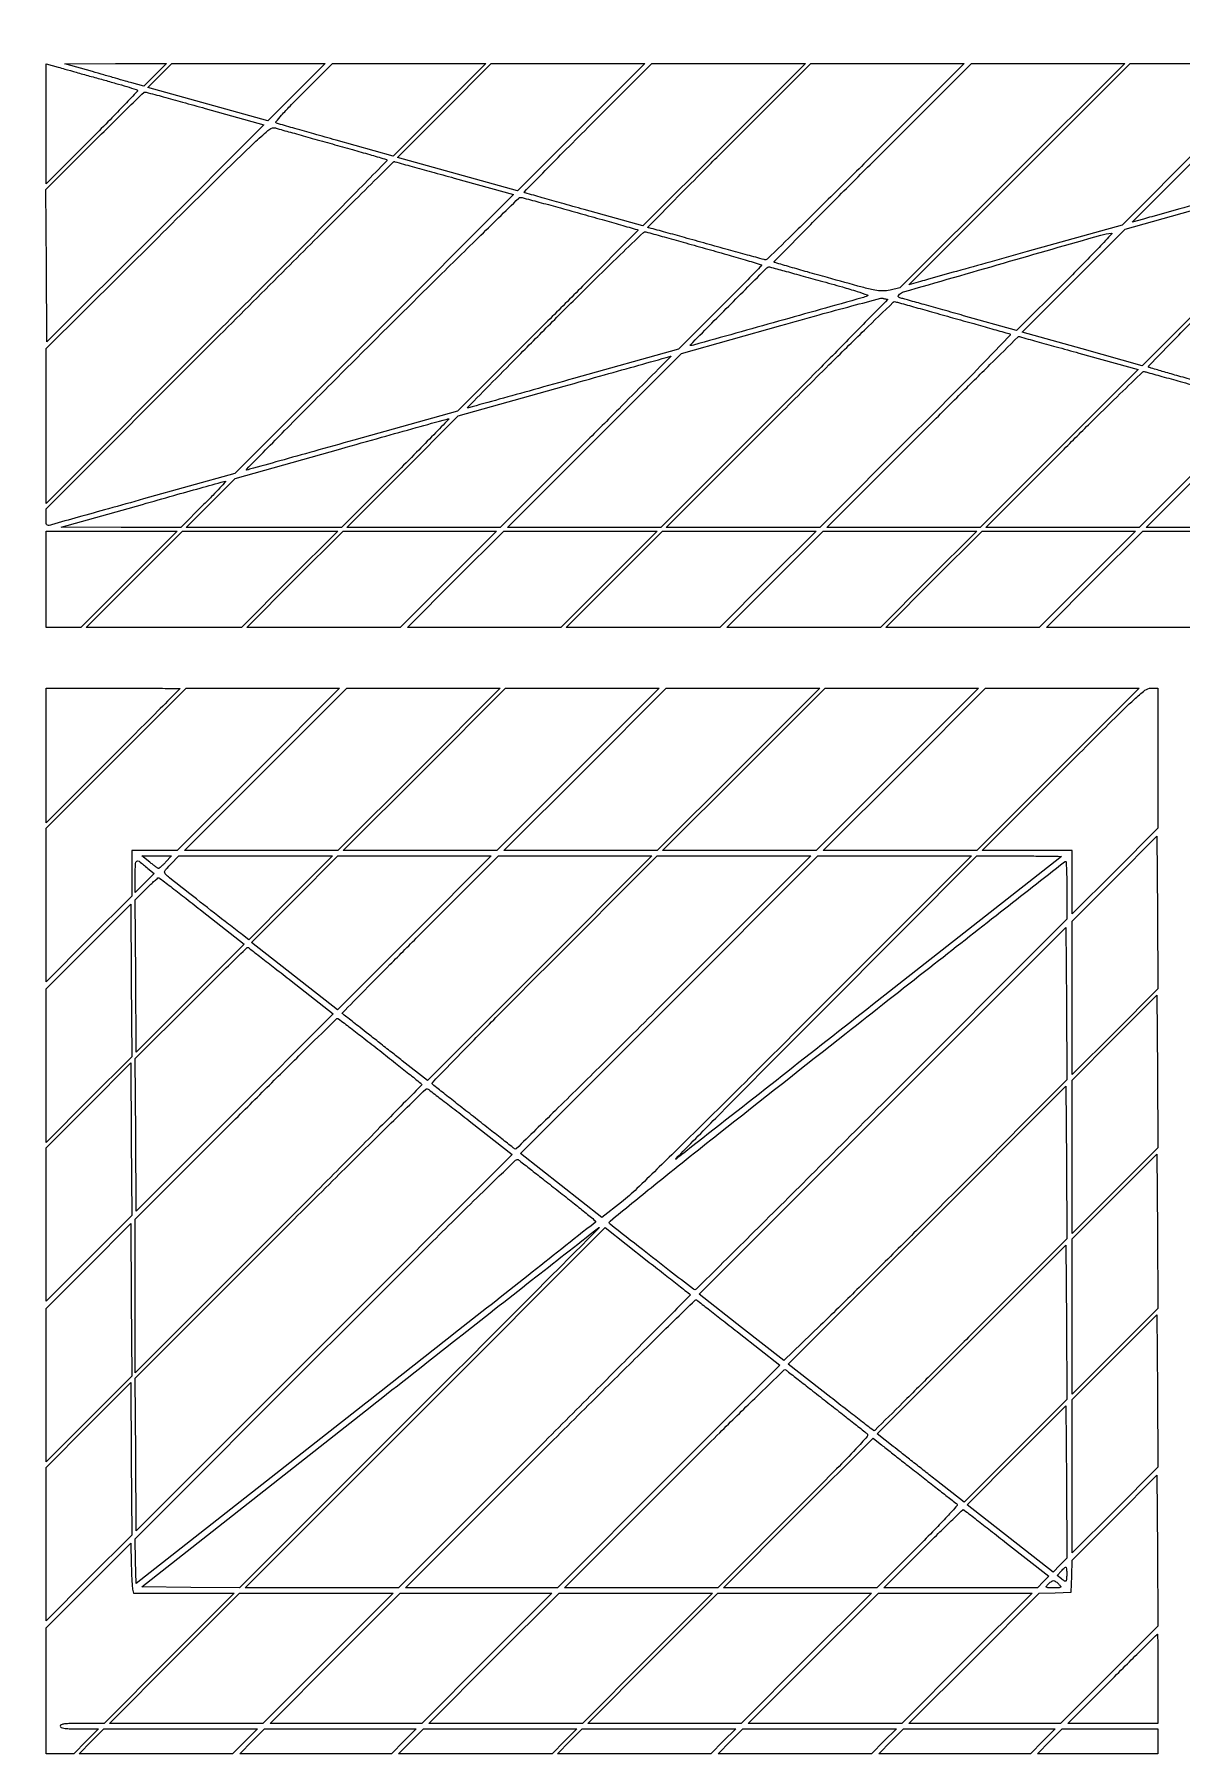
# Model space of a CAD drawing. Extents: x 0 to 1066, y 0 to 761.
# Drawn here: x 380.2 to 434.6, y 623.5 to 705.2 of the extents above; entities that cross this region are included whole.
import ezdxf

# ---------------------------------------------------------------- set-up
doc = ezdxf.new("R2010")
doc.units = 0
doc.header["$MEASUREMENT"] = 0

msp = doc.modelspace()

# ---------------------------------------------------------------- linework, layer by layer
for points in [[(618.832682, 610.532665, -0.000001), (610.902827, 602.586282, -0.000162)], [(183.390323, 95.266879, 0.000001), (192.989143, 95.254457, 0.000118)]]:
    msp.add_lwpolyline(points, format="xyb")
for points in [[(409.06215, 749.15415), (40.8618, 749.132981), (40.8618, 380.65769), (40.8618, 12.1824), (501.2973, 12.1824), (961.7328, 12.1824), (961.7328, 380.646631), (961.7328, 749.110861), (961.41555, 749.1633, 0.040886), (961.153339, 749.184871, 0.000002), (934.190609, 749.194398, 0.000089), (904.448031, 749.199508, 0.000054), (869.1804, 749.195529, -0.000029), (813.61687, 749.186499, -0.000004), (696.10453, 749.175037, -0.000004), (556.774728, 749.163736, -0.000004)], [(383.4918, 703.013948, -0.002054), (384.096146, 702.843549, -0.003202), (384.615258, 702.691274, -0.000937), (385.064829, 702.555345, -0.10677), (385.11854, 702.525427, -0.424673), (385.120648, 702.48027, -0.000687), (384.516472, 701.84193, -0.004128), (383.820714, 701.120868, -0.00247), (382.98239, 700.274691), (380.7846, 698.07812), (380.7846, 700.926789), (380.7846, 703.775457), (381.35565, 703.61188, 0.001242), (381.672513, 703.521965, 0.000271), (382.218702, 703.368761, 0.000283), (382.850723, 703.192237, 0.000271)], [(385.954343, 703.246725), (385.418474, 702.70605), (384.856987, 702.864486, -0.000525), (384.556508, 702.949614, -0.000138), (384.075242, 703.08665, -0.00014), (383.527416, 703.242968, -0.000144), (382.9842, 703.398303), (381.6729, 703.773684), (384.081556, 703.780542), (386.490212, 703.7874)], [(399.438699, 701.591047), (397.2393, 699.394695), (394.5321, 700.153277, -0.000361), (393.485616, 700.447328, -0.000563), (392.584225, 700.702407, -0.000152), (391.798197, 700.926054, -0.019786), (391.702638, 700.957411, -0.514314), (391.68556, 701.020568, -0.009194), (391.951013, 701.332949, -0.011806), (392.350861, 701.765298, -0.003683), (392.970676, 702.395181), (394.360977, 703.7874), (397.999537, 703.7874), (401.638097, 703.7874)], [(412.931311, 699.937042), (409.080953, 696.086684), (406.290326, 696.863398, -0.000642), (405.217642, 697.163443, -0.001046), (404.308121, 697.421162, -0.00011), (403.495894, 697.653342, -0.10135), (403.461145, 697.671461, -0.440992), (403.459584, 697.698607, -0.000131), (404.327331, 698.587276, -0.001799), (405.300529, 699.57627, -0.001077), (406.464004, 700.745105), (409.505419, 703.7874), (413.143544, 703.7874), (416.781669, 703.7874)], [(419.6583, 699.1344, -0.001021), (417.867214, 697.350391, -0.001675), (416.342735, 695.848219, -0.00016), (414.974645, 694.510005, -0.195962), (414.904462, 694.4814, -0.065866), (414.826399, 694.491728, -0.000308), (414.036247, 694.705061, -0.001442), (413.138079, 694.950933, -0.00091), (412.09125, 695.2428, 0.000567), (411.04707, 695.5347, 0.000916), (410.157498, 695.780539, 0.000125), (409.365863, 695.997539, 0.066923), (409.316321, 696.0042, -0.665057), (409.308662, 696.022466, -0.000094), (410.414689, 697.147358, -0.001284), (411.65654, 698.403443, -0.00076), (413.1441, 699.8958), (417.03501, 703.7874), (420.672867, 703.7874), (424.310723, 703.7874)], [(426.5955, 698.470049), (421.2657, 693.153081), (420.795455, 693.046216, -0.054855), (420.438295, 693.005374, -0.050134), (420.069458, 693.040863, -0.017753), (419.475276, 693.180998, -0.001259), (417.834455, 693.634458, -0.000914), (416.876755, 693.903617, -0.001483), (416.064011, 694.136246, -0.000188), (415.341109, 694.345778, -0.120914), (415.305068, 694.366565, -0.418087), (415.304609, 694.397205, -0.000064), (416.655867, 695.770947, -0.00126), (418.161655, 697.293702, -0.000755), (419.957782, 699.095482), (424.649128, 703.7874), (428.287214, 703.787209), (431.9253, 703.787018)], [(435.626136, 699.95884), (431.79827, 696.13028), (427.293385, 694.870258, 0.000055), (425.527615, 694.37616, 0.000077), (423.95035, 693.934359, 0.000046), (422.620605, 693.561538, 0.001038), (422.23885, 693.453613), (421.689201, 693.296989), (426.933895, 698.542195), (432.178588, 703.7874), (435.816296, 703.7874), (439.454003, 703.7874)], [(444.720712, 701.439422), (442.373858, 699.091444), (437.868679, 697.83134, 0.000055), (436.102807, 697.337214, 0.000077), (434.525478, 696.895395, 0.000046), (433.195667, 696.522556, 0.001038), (432.813991, 696.414653), (432.264483, 696.25807), (436.028435, 700.022735), (439.792387, 703.7874), (443.429977, 703.7874), (447.067567, 703.7874)], [(388.331446, 701.656065), (391.114913, 700.878329), (385.970906, 695.733775), (380.8269, 690.589221), (380.804827, 694.20467), (380.782753, 697.820119), (383.08845, 700.12696, -0.001562), (383.977969, 701.011378, -0.00254), (384.739442, 701.756166, -0.000367), (385.418334, 702.412501, -0.194336), (385.471063, 702.4338, -0.066294), (385.531075, 702.425808, -0.000173), (386.343029, 702.20534, -0.001076), (387.258834, 701.954217, -0.00067)], [(445.554856, 694.744157), (438.627, 687.815914), (437.94105, 688.00624, 0.000005), (437.551956, 688.114195, 0.000001), (436.847742, 688.309573, 0.000001), (436.026236, 688.537488, 0.000001), (435.1824, 688.771596, -0.001497), (434.383435, 688.995832, -0.002373), (433.700497, 689.193219, -0.000531), (433.102582, 689.369801, -0.105723), (433.048223, 689.399419, -0.433018), (433.046249, 689.444323, -0.000146), (434.389683, 690.819777, -0.001898), (435.897856, 692.351323, -0.001136), (437.701223, 694.160543), (442.4157, 698.868873), (447.3648, 700.261706, -0.00026), (449.268322, 700.79635, -0.000423), (450.884896, 701.248018, -0.000043), (452.331354, 701.650703, -0.04153), (452.398307, 701.66347, -0.704852), (452.408382, 701.642518, -0.000047), (450.422861, 699.634605, -0.00086), (448.205466, 697.400333, -0.000511)], [(394.3629, 699.969704, -0.000962), (395.31077, 699.70306, -0.0015), (396.126076, 699.469368, -0.000404), (396.836321, 699.262859, -0.053233), (396.92, 699.228449, -0.498314), (396.929819, 699.163347, -0.000163), (394.854401, 697.045234, -0.00175), (392.336761, 694.495399, -0.000718), (388.90415, 691.05305), (380.7846, 682.93383), (380.7846, 686.607769), (380.7846, 690.281708), (386.09325, 695.541605, -0.000436), (389.558472, 698.96902, -0.00715), (390.735485, 700.098382, -0.014343), (391.387304, 700.672099, -0.24855), (391.6557, 700.72814, 0.001992), (391.836433, 700.676678, 0.000066), (392.555633, 700.475088, 0.000126), (393.404481, 700.237509, 0.000088)], [(400.135941, 698.352099), (402.947982, 697.5693), (396.342254, 690.962462), (389.736526, 684.355624), (385.408613, 683.144908, -0.000049), (383.738905, 682.677991, -0.000078), (382.308535, 682.278394, -0.000016), (381.048708, 681.926696, -0.003716), (380.93265, 681.895229, -0.13565), (380.857084, 681.89616, -0.231667), (380.811356, 681.937685, -0.084126), (380.789435, 682.040346, -0.010627), (380.7846, 682.267821), (380.7846, 682.679376), (389.011787, 690.906888, -0.00024), (392.169482, 694.061673, -0.000399), (394.834712, 696.717641, -0.000009), (397.251658, 699.122256, -0.196722), (397.281437, 699.134649, -0.068409), (397.315141, 699.130217, -0.000055), (398.137464, 698.904877, -0.000609), (399.054748, 698.652206, -0.000373)], [(437.368124, 694.087017), (432.74374, 689.462633), (429.899884, 690.2563), (427.056029, 691.049967), (429.494936, 693.488875), (431.933844, 695.927782), (436.836372, 697.31068, -0.000475), (438.724962, 697.841475, -0.000764), (440.336031, 698.289969, -0.000115), (441.766472, 698.685472, -0.049881), (441.865703, 698.702489, -0.688696), (441.881006, 698.669538, -0.000255), (440.596846, 697.35037, -0.002039), (439.132512, 695.85986, -0.001195)], [(406.09722, 696.681396, -0.00058), (407.14091, 696.387804, -0.000952), (408.023785, 696.136527, -0.000075), (408.815721, 695.909374, -0.127157), (408.839834, 695.895166, -0.412686), (408.839888, 695.874474, -0.000034), (407.597439, 694.619165, -0.00092), (406.218202, 693.23096, -0.000551), (404.57498, 691.586758), (400.2849, 687.303577), (395.3781, 685.931667, -0.000032), (393.484965, 685.402489, -0.000051), (391.86297, 684.949389, -0.00001), (390.434769, 684.550612, -0.002385), (390.3021, 684.514253, -0.764526), (390.283535, 684.546081, -0.000187), (392.096149, 686.38649, -0.00152), (394.160942, 688.468672, -0.000889), (396.6471, 690.951724, -0.000758), (399.152626, 693.437695, -0.001247), (401.279851, 695.531457, -0.000092), (403.194561, 697.405974, -0.186981), (403.270567, 697.43855, -0.073972), (403.354392, 697.429084, -0.000397), (404.145969, 697.217724, -0.001735), (405.0477, 696.972828, -0.001099)], [(412.02315, 695.02311, -0.001415), (413.053074, 694.731746, -0.002345), (413.920173, 694.479389, -0.00023), (414.692291, 694.250355, -0.331937), (414.7092, 694.227691, -0.195974), (414.696867, 694.197434, -0.000166), (414.130565, 693.618557, -0.001707), (413.494628, 692.973351, -0.00104), (412.73938, 692.215468), (410.76956, 690.246986), (405.795222, 688.853293, -0.000275), (403.883956, 688.318934, -0.000451), (402.265595, 687.868997, -0.00003), (400.809516, 687.465689, -0.06764), (400.764712, 687.4596, -0.665507), (400.757898, 687.475881, -0.000064), (401.955084, 688.6906, -0.001059), (403.294193, 690.043228, -0.000629), (404.89592, 691.650238, -0.00144), (406.656284, 693.401857, -0.003281), (407.997652, 694.711593, -0.000615), (409.111174, 695.782034, -0.260456), (409.2102, 695.807832, -0.004295), (409.307784, 695.781525, -0.000034), (410.08885, 695.56369, -0.000124), (410.984443, 695.313609, -0.00008)], [(429.105354, 693.438061), (426.794162, 691.125722), (424.283731, 691.831127, 0.000065), (423.298106, 692.10794, 0.000089), (422.414106, 692.355918, 0.000055), (421.670021, 692.564415, 0.001122), (421.444336, 692.627081, -0.010083), (421.252259, 692.684142, -0.131987), (421.1903, 692.723978, -0.332439), (421.18573, 692.771913, -0.059712), (421.244751, 692.847008, -0.126764), (421.434602, 692.959066, -0.000129), (426.172691, 694.325503, -0.000298), (430.786055, 695.651702, -0.051812), (431.290223, 695.741256, -0.683353), (431.305576, 695.708991, -0.001058), (430.700526, 695.068464, -0.004149), (429.982803, 694.324337, -0.002378)], [(417.480052, 693.491297, -0.002596), (418.533533, 693.194679, -0.008158), (419.236346, 692.980379, -0.006266), (419.720173, 692.817458, -0.682556), (419.721952, 692.767518, -0.033795), (419.470715, 692.678364, -0.000071), (415.504461, 691.566603, -0.000036), (411.478174, 690.438942, -0.068358), (411.344642, 690.4206, -0.666829), (411.330509, 690.454541, -0.000122), (413.144573, 692.281313, -0.000135), (414.957184, 694.104743, -0.175938), (415.046879, 694.146947, -0.088805), (415.080975, 694.144019, -0.0001), (415.77937, 693.955978, -0.000937), (416.56059, 693.743896, -0.000576)], [(420.659021, 692.6202, -0.664673), (420.670986, 692.591706, -0.000119), (419.138311, 691.02972, -0.001444), (417.412777, 689.282143, -0.000853), (415.3437, 687.2058), (409.929796, 681.7914), (406.292072, 681.7914), (402.654347, 681.7914), (406.781401, 685.919098), (410.908455, 690.046797), (415.621777, 691.370729, -0.001268), (417.436878, 691.875614, -0.002052), (418.983658, 692.29482, -0.000303), (420.357199, 692.66014, -0.14564), (420.447769, 692.657431, 0.02149), (420.498099, 692.643167, 0.01469), (420.556301, 692.631137, 0.014829), (420.61319, 692.622841, 0.028792)], [(423.7614, 691.734957, -0.00041), (424.75926, 691.455088, -0.000637), (425.619792, 691.21179, -0.00018), (426.368764, 690.998712, -0.021223), (426.464442, 690.967008, -0.53719), (426.479875, 690.898784, -0.0008), (425.425876, 689.800962, -0.003508), (424.053365, 688.395822, -0.001167), (422.023235, 686.355935), (417.459288, 681.7914), (413.821444, 681.7914), (410.1836, 681.7914), (415.554492, 687.162792, -0.001055), (417.896723, 689.495378, -0.002794), (419.584521, 691.150543, -0.000484), (420.947577, 692.469826, -0.272328), (421.053242, 692.495275, 0.005379), (421.151689, 692.46647, 0.000047), (421.901505, 692.255882, 0.000164), (422.763177, 692.014272, 0.000106)], [(429.745808, 690.061299), (432.557717, 689.2785), (428.815565, 685.53495), (425.073413, 681.7914), (421.435553, 681.7914), (417.797693, 681.7914), (422.3232, 686.3175, -0.000438), (424.061493, 688.052975, -0.000726), (425.531852, 689.514131, -0.00003), (426.861531, 690.831497, -0.196172), (426.891303, 690.843849, -0.068404), (426.925111, 690.839403, -0.000055), (427.747385, 690.614077, -0.000611), (428.664657, 690.361406, -0.000374)], [(406.3761, 685.8522), (402.315961, 681.7914), (398.678, 681.7914), (395.040038, 681.7914), (397.682852, 684.43515), (400.325665, 687.0789), (405.338982, 688.490033, -0.000102), (407.264214, 689.031517, -0.000168), (408.891966, 689.488384, -0.000009), (410.360513, 689.900006, -0.033313), (410.39427, 689.907083, -0.718287), (410.399224, 689.897208, -0.000033), (409.231245, 688.718402, -0.0007), (407.930041, 687.408983, -0.000416)], [(435.5631, 688.43144, -0.000254), (436.577174, 688.149809, -0.000396), (437.451331, 687.905811, -0.000109), (438.213088, 687.692357, -0.013559), (438.308322, 687.662842, -0.543994), (438.32414, 687.600031, -0.00173), (437.660085, 686.891779, -0.005269), (436.785205, 685.98446, -0.001876), (435.516982, 684.706281), (432.60302, 681.7914), (428.96512, 681.7914), (425.327221, 681.7914), (429.041217, 685.506115, -0.001562), (430.4719, 686.928163, -0.002573), (431.691441, 688.120457, -0.000298), (432.782408, 689.174871, -0.280251), (432.847856, 689.189594, 0.013167), (432.921023, 689.167052, 0.000062), (433.683675, 688.954001, 0.000291), (434.551104, 688.71234, 0.000184)], [(441.612, 686.740407, -0.000724), (442.636466, 686.45275, -0.001178), (443.505381, 686.2052, -0.000132), (444.280347, 685.982219, -0.107429), (444.315352, 685.963346, -0.431343), (444.316689, 685.935421, -0.000295), (443.734974, 685.33216, -0.002702), (443.0759, 684.656824, -0.001617), (442.2856, 683.860898), (440.217395, 681.7914), (436.579414, 681.7914), (432.941433, 681.7914), (435.817367, 684.670789, -0.002125), (437.022229, 685.866891, -0.004703), (437.95366, 686.766632, -0.001241), (438.723264, 687.492567, -0.257176), (438.8202, 687.517348, -0.004531), (438.917722, 687.491173, -0.000036), (439.692638, 687.275579, -0.000132), (440.581403, 687.027989, -0.000085)], [(397.3662, 684.3717), (394.78694, 681.7914), (391.106705, 681.7914), (387.426469, 681.7914), (388.588755, 682.95465), (389.751041, 684.1179), (394.76417, 685.529033, -0.000307), (396.692225, 686.070478, -0.0005), (398.329392, 686.527384, -0.00005), (399.794752, 686.934604, -0.050217), (399.86138, 686.946083, -0.687583), (399.871543, 686.92429, -0.000364), (399.163104, 686.192299, -0.002434), (398.349363, 685.360866, -0.001421)], [(388.2717, 682.8912), (387.174341, 681.7914), (384.339021, 681.796501), (381.5037, 681.801602), (385.353, 682.890309, -0.000396), (386.834741, 683.308127, -0.000641), (388.096061, 683.660969, -0.000082), (389.220055, 683.973645, -0.049897), (389.285679, 683.985008, -0.677408), (389.295907, 683.963929, -0.002117), (389.022217, 683.666174, -0.005876), (388.686699, 683.312666, -0.00331)], [(387.1296, 674.155827, -0.19805), (387.123371, 674.140718, -0.000016), (386.197678, 673.208918, -0.000529), (385.173558, 672.180284, -0.000319), (383.9571, 670.9626), (380.7846, 667.790946), (380.7846, 670.984173), (380.7846, 674.1774), (383.9571, 674.1774, -0.000637), (385.173597, 674.17585, -0.001063), (386.197678, 674.171063, -0.000046), (387.120787, 674.164702, -0.41217)], [(433.4904, 670.856189), (433.4904, 667.534978), (431.46, 665.5059), (429.4296, 663.476822), (429.4296, 664.977811), (429.4296, 666.4788), (427.293799, 666.4788), (425.157997, 666.4788), (429.0066, 670.3281, -0.000668), (431.460163, 672.775557, -0.009234), (432.36556, 673.64362, -0.021951), (432.877509, 674.07657, -0.166023), (433.172801, 674.1774), (433.4904, 674.1774)], [(386.4528, 665.9289, -0.007738), (386.339432, 665.815499, -0.011474), (386.236349, 665.720021, -0.006766), (386.147813, 665.643823, -0.180583), (386.118954, 665.633621, -0.146309), (386.088418, 665.643338, -0.004334), (385.976748, 665.720939, -0.008315), (385.846379, 665.816514, -0.005602), (385.700644, 665.929721), (385.329188, 666.225), (386.03449, 666.225), (386.739791, 666.225)], [(392.377962, 664.240064), (390.394374, 662.255128), (390.094437, 662.48216, -0.004188), (389.441362, 662.985153, -0.000579), (388.09453, 664.043081, -0.000169), (386.631016, 665.196206, -0.021697), (386.456081, 665.346888, -0.144174), (386.409965, 665.4256, -0.179379), (386.419327, 665.50931, -0.068581), (386.49932, 665.62541, -0.008943), (386.706345, 665.844041), (387.080229, 666.225), (390.720889, 666.225), (394.36155, 666.225)], [(404.18466, 660.90336), (398.863523, 655.581721), (397.670711, 656.52, 0.00001), (397.155203, 656.925489, 0.000008), (396.592201, 657.368301, 0.000008), (396.065632, 657.782431, 0.000019), (395.6742, 658.090247, -0.000143), (395.363366, 658.334807, -0.000222), (395.09525, 658.546073, -0.000063), (394.861914, 658.730149, -0.00734), (394.831905, 658.754552, -0.437242), (394.830542, 658.782341, -0.00009), (395.896908, 659.869863, -0.001493), (397.088608, 661.077536, -0.000894), (398.511644, 662.505945), (402.229979, 666.225), (405.867888, 666.225), (409.505796, 666.225)], [(410.060044, 659.249344, -0.000857), (407.139454, 656.338594, -0.001972), (404.92945, 654.160827, -0.000193), (403.073126, 652.347361, -0.375911), (402.996136, 652.343185, 0.000134), (402.927867, 652.396682, 0.000001), (402.386809, 652.820432, 0.000004), (401.766081, 653.306569, 0.000003), (401.0463, 653.870267, -0.000434), (400.326973, 654.434612, -0.000675), (399.707634, 654.922736, -0.000188), (399.168746, 655.348964, -0.022906), (399.10274, 655.406317, -0.416483), (399.101236, 655.480179, -0.000364), (400.45384, 656.876088, -0.00266), (402.114407, 658.569202, -0.001084), (404.38999, 660.85489), (409.7596, 666.225), (413.397458, 666.225), (417.035315, 666.225)], [(416.824029, 658.394166, -0.000757), (413.248325, 654.826771, -0.002012), (410.679962, 652.292608, -0.0018), (408.794365, 650.460279, -0.024034), (408.06758, 649.823592), (407.13646, 649.083852), (405.20404, 650.602997), (403.271621, 652.122142), (410.32267, 659.173571), (417.37372, 666.225), (421.011539, 666.225), (424.649357, 666.225)], [(428.91495, 666.195187, -0.009126), (428.847538, 666.14025), (419.958567, 659.162382, -0.000003), (411.387071, 652.433822, -0.000808), (410.6484, 651.855906, -0.936351), (410.632267, 651.874006, -0.000307), (412.52911, 653.800311, -0.000971), (414.805227, 656.099994, -0.000542), (417.585417, 658.892024), (424.903133, 666.225), (426.926667, 666.225, -0.001382), (427.7002, 666.222863, -0.002367), (428.345432, 666.216242, -0.000349), (428.910601, 666.207373, -0.692674)], [(385.6068, 665.638632), (385.9029, 665.386536), (385.45875, 664.939625), (385.0146, 664.492714), (385.0146, 665.277234, -0.006351), (385.02214, 665.87078, -0.254666), (385.085115, 665.979721, -0.314343), (385.200264, 665.972666, -0.008745)], [(429.1758, 664.596602), (429.1758, 663.222004), (420.398703, 654.444602, -0.000373), (417.02822, 651.079029, -0.000619), (414.17934, 648.245562, -0.000022), (411.600613, 645.687349, -0.197863), (411.551689, 645.6672, -0.165434), (411.481757, 645.690989, -0.000226), (410.345252, 646.566223, -0.001835), (409.059306, 647.565015, -0.001066), (407.522229, 648.773227, -0.47975), (407.521073, 648.920364, -0.000949), (409.593738, 650.603726, -0.002925), (412.680851, 653.071543, -0.000475), (418.707231, 657.822183, -0.000244), (422.677158, 660.942452, -0.000405), (426.029673, 663.570415, -0.000012), (429.065784, 665.946268, -0.142329), (429.11235, 665.964933, -0.427057), (429.138064, 665.942886, -0.002117), (429.157162, 665.565571, -0.007257), (429.171242, 665.123255, -0.004327)], [(388.19333, 663.6065), (390.183695, 662.046822), (387.620297, 659.482361), (385.0569, 656.9179), (385.034828, 660.531894), (385.012756, 664.145887), (385.540591, 664.678456, -0.007929), (385.747763, 664.88096, -0.012367), (385.933135, 665.047996, -0.006554), (386.09204, 665.180641, -0.256465), (386.135696, 665.188601, -0.083386), (386.184634, 665.162615, -0.000239), (386.767875, 664.714609, -0.001414), (387.425461, 664.20603, -0.000882)], [(424.206474, 650.633218, -0.000548), (422.176076, 648.604946, -0.000586), (420.186132, 646.626076, -0.000555), (418.471648, 644.928896, -0.002751), (417.501, 643.980669), (415.7667, 642.304981), (413.758401, 643.880341), (411.750103, 645.4557), (420.441801, 654.148534), (429.1335, 662.841367), (429.155574, 659.225724), (429.177647, 655.610081)], [(392.404554, 660.303), (394.399754, 658.7379), (389.728327, 654.063435), (385.0569, 649.388969), (385.034827, 653.004515), (385.012753, 656.620061), (387.657049, 659.265356, -0.001333), (388.674828, 660.278105, -0.002203), (389.540447, 661.127346, -0.000213), (390.316764, 661.881649, -0.294573), (390.355349, 661.889376, -0.070851), (390.395237, 661.866709, -0.000138), (390.97958, 661.414602, -0.000988), (391.635759, 660.904549, -0.000612)], [(396.603327, 656.999296, -0.000983), (397.350887, 656.409249, -0.001571), (397.98696, 655.901903, -0.000289), (398.546742, 655.45199, -0.085113), (398.585649, 655.407932, -0.34564), (398.580232, 655.35976, -0.000059), (396.614617, 653.363582, -0.001191), (394.426611, 651.152633, -0.000716), (391.819982, 648.538683), (385.0146, 641.733694), (385.0146, 645.371019), (385.0146, 649.008343), (389.773069, 653.767372, -0.000636), (391.602234, 655.592105, -0.00105), (393.152712, 657.128435, -0.000063), (394.551134, 658.507945, -0.197111), (394.596129, 658.5264, -0.163645), (394.642229, 658.510897, -0.000389), (395.212387, 658.077813, -0.002445), (395.853925, 657.584751, -0.001512)], [(400.914866, 653.612241), (402.878564, 652.068163), (393.967732, 643.157002), (385.0569, 634.24584), (385.034826, 637.861553), (385.012753, 641.477266), (391.887426, 648.352798, -0.000889), (394.530212, 650.986528, -0.001474), (396.770434, 653.198066, -0.000096), (398.78886, 655.178173, -0.29285), (398.856634, 655.192325, -0.072405), (398.924666, 655.154406, -0.000424), (399.500234, 654.713323, -0.001775), (400.155323, 654.20671, -0.001128)], [(424.629767, 643.532265, -0.00045), (422.882818, 641.788233, -0.000745), (421.404992, 640.319912, -0.000032), (420.068728, 638.996362, -0.197654), (420.038193, 638.9838, -0.165127), (420.006651, 638.994509, -0.00017), (419.415934, 639.448196, -0.001613), (418.756262, 639.958594, -0.000987), (417.981224, 640.564722), (415.967949, 642.145645), (422.550725, 648.728855), (429.1335, 655.312066), (429.155574, 651.696398), (429.177647, 648.08073)], [(405.08595, 650.327738, -0.00197), (405.758751, 649.796854, -0.003213), (406.324791, 649.340612, -0.000506), (406.821908, 648.933789, -0.239503), (406.838183, 648.896729, -0.214629), (406.818484, 648.858818, -0.000012), (403.637257, 646.345044, -0.000482), (400.121463, 643.572541, -0.00029), (395.945933, 640.290224), (385.0569, 631.740748), (385.033085, 632.800312), (385.009271, 633.859876), (394.039743, 642.890644, -0.000373), (399.126986, 647.970477, -0.002945), (401.4997, 650.308496, -0.001181), (403.045145, 651.806411, -0.384545), (403.200358, 651.811565, 0.008415), (403.29784, 651.732055, 0.000162), (403.807934, 651.330379, 0.000392), (404.403822, 650.862214, 0.000263)], [(398.5068, 640.082204), (389.960804, 631.536209), (387.641411, 631.558754), (385.322018, 631.5813), (396.145159, 640.097316, -0.000138), (400.298228, 643.363237, -0.000229), (403.801413, 646.113936, -0.000004), (406.979335, 648.606839, -0.123367), (407.010548, 648.620766, -0.732302), (407.015464, 648.611342, -0.000007), (404.529999, 646.11563, -0.00032), (401.780828, 643.358734, -0.000191)], [(411.321578, 645.439069, -0.43812), (411.322861, 645.41104, -0.000026), (409.312213, 643.379302, -0.000803), (407.082716, 641.133881, -0.000481), (404.426872, 638.472772), (397.493487, 631.539), (393.855651, 631.539), (390.217814, 631.539), (398.752216, 640.073716), (407.286619, 648.608432), (409.284759, 647.040013, -0.000063), (410.053591, 646.436371, -0.000102), (410.707308, 645.922763, -0.000012), (411.290142, 645.464631, -0.008252)], [(426.741375, 638.030237), (424.305123, 635.593985), (422.996912, 636.622602, -0.000065), (422.441012, 637.05981, -0.000054), (421.852428, 637.52295, -0.000055), (421.31531, 637.945783, -0.000152), (420.937862, 638.243174), (420.187023, 638.835128), (424.660262, 643.308992), (429.1335, 647.782857), (429.155564, 644.124673), (429.177627, 640.466489)], [(413.639458, 643.609681), (415.573015, 642.09002), (410.298011, 636.81451), (405.023008, 631.539), (401.42745, 631.539), (397.831892, 631.539), (404.679182, 638.386682, -0.000973), (407.311159, 641.008585, -0.001616), (409.541434, 643.207432, -0.000109), (411.549565, 645.173648, -0.338114), (411.616186, 645.181853, -0.032561), (411.682873, 645.136751, -0.000209), (412.247529, 644.698367, -0.000843), (412.891834, 644.195969, -0.000538)], [(417.7548, 640.381115, -0.000613), (418.460894, 639.828545, -0.000917), (419.076176, 639.343999, -0.000371), (419.602774, 638.927092, -0.020251), (419.698903, 638.844317, -0.405295), (419.705723, 638.706013, -0.007682), (419.175311, 638.120678, -0.007511), (418.263059, 637.173464, -0.000919), (416.230676, 635.133176), (412.637246, 631.539), (408.999331, 631.539), (405.361416, 631.539), (410.559986, 636.738085, -0.001165), (412.720605, 638.888869, -0.002597), (414.377192, 640.513284, -0.000328), (415.771642, 641.864743, -0.371867), (415.847228, 641.86906, -0.001844), (415.915236, 641.816421, -0.000015), (416.444154, 641.40388, -0.000055), (417.051233, 640.93024, -0.000035)], [(422.2809, 636.827658, -0.000298), (422.902908, 636.341142, -0.00046), (423.440255, 635.91953, -0.000141), (423.906246, 635.553, -0.013993), (423.970441, 635.499501, -0.418233), (423.974064, 635.434635, -0.002186), (423.499915, 634.91621, -0.006819), (422.903021, 634.286726, -0.003144), (422.109931, 633.483029), (420.16728, 631.539), (416.529167, 631.539), (412.891055, 631.539), (416.439746, 635.088446), (419.988437, 638.637891), (420.330969, 638.360632, 0.003209), (420.545732, 638.189063, 0.000346), (421.045055, 637.795951, 0.000425), (421.640325, 637.328788, 0.000343)], [(426.321782, 633.654), (428.315825, 632.0889), (428.052417, 631.81395), (427.789009, 631.539), (424.147375, 631.539), (420.505742, 631.539), (422.36568, 633.40038, -0.001822), (423.082491, 634.112537, -0.003003), (423.69426, 634.708714, -0.000393), (424.240276, 635.233633, -0.298584), (424.276678, 635.24043, -0.06599), (424.314579, 635.218351, -0.000117), (424.89849, 634.765618, -0.00088), (425.553636, 634.255557, -0.000544)], [(384.888917, 631.47555), (384.933224, 631.2852), (387.321127, 631.2852), (389.709031, 631.2852), (386.622, 628.1973), (383.534969, 625.1094), (382.498185, 625.1094, 0.003965), (381.934907, 625.104933, 0.026489), (381.655347, 625.085661, 0.060929), (381.507043, 625.048818, 0.310867), (381.4614, 624.9825, 0.295321), (381.503656, 624.917198, 0.070914), (381.633747, 624.879709, 0.030045), (381.880492, 624.860197, 0.004709), (382.368581, 624.8556), (383.275762, 624.8556), (382.6881, 624.2634), (382.100438, 623.6712), (381.442519, 623.6712), (380.7846, 623.6712), (380.7846, 626.652702), (380.7846, 629.634205), (382.79385, 631.645031), (384.8031, 633.655856), (384.823855, 632.660878, 0.003729), (384.835041, 632.265933, 0.004765), (384.851528, 631.90226, 0.003729), (384.870504, 631.598025, 0.039757)], [(428.7951, 631.7082, -0.025142), (428.882525, 631.601251, -0.428052), (428.875452, 631.560986, -0.143507), (428.812874, 631.541426, -0.004467), (428.5413, 631.539, -0.004467), (428.269726, 631.541426, -0.143507), (428.207148, 631.560986, -0.428052), (428.200075, 631.601251, -0.025142), (428.2875, 631.7082, -0.029765), (428.353521, 631.772955, -0.032062), (428.425217, 631.827697, -0.033884), (428.492272, 631.866114, -0.113615), (428.5413, 631.8774, -0.113615), (428.590328, 631.866114, -0.033884), (428.657383, 631.827697, -0.032062), (428.729079, 631.772955, -0.029765)], [(429.160382, 632.009286, -0.01592), (429.138801, 631.875435, -0.3025), (429.110452, 631.846731, -0.208103), (429.064653, 631.856313, -0.008178), (428.92309, 631.960168), (428.712681, 632.11989), (428.92309, 632.344913, -0.006211), (429.059617, 632.487334, -0.148577), (429.107682, 632.513537, -0.392803), (429.138374, 632.494952, -0.03154), (429.160382, 632.394032, -0.024941), (429.16879, 632.311693, -0.012976), (429.17147, 632.208452, -0.012871), (429.168731, 632.102071, -0.019135)], [(433.4904, 627.2244), (433.4904, 625.1094), (431.354885, 625.1094), (429.219369, 625.1094), (431.3331, 627.2244, -0.000483), (432.145138, 628.035358, -0.000799), (432.832322, 628.718119, -0.000036), (433.453402, 629.333142, -0.19762), (433.468615, 629.3394, -0.411078), (433.477565, 629.330546, -0.000105), (433.484001, 628.718119, -0.00161), (433.488835, 628.035398, -0.000965)]]:
    msp.add_lwpolyline(points, format="xyb", close=True)
for points in [[(392.661707, 702.425257), (391.299564, 701.063115), (388.456076, 701.857885), (385.612588, 702.652655), (386.179961, 703.220027), (386.747333, 703.7874), (390.385591, 703.7874), (394.023849, 703.7874)], [(406.150574, 700.77037), (403.133544, 697.75334), (400.288197, 698.545055), (397.44285, 699.33677), (399.666976, 701.562085), (401.891103, 703.7874), (405.529353, 703.7874), (409.167604, 703.7874)], [(384.7185, 679.338), (382.435475, 677.0538), (381.610038, 677.0538), (380.7846, 677.0538), (380.7846, 679.338), (380.7846, 681.6222), (383.893062, 681.6222), (387.001525, 681.6222)], [(392.3325, 679.338), (390.049475, 677.0538), (386.369375, 677.0538), (382.689275, 677.0538), (384.9723, 679.338), (387.255325, 681.6222), (390.935425, 681.6222), (394.615525, 681.6222)], [(399.8619, 679.338), (397.578875, 677.0538), (393.941075, 677.0538), (390.303275, 677.0538), (392.5863, 679.338), (394.869325, 681.6222), (398.507125, 681.6222), (402.144925, 681.6222)], [(407.4759, 679.338), (405.192875, 677.0538), (401.555075, 677.0538), (397.917275, 677.0538), (400.2003, 679.338), (402.483325, 681.6222), (406.121125, 681.6222), (409.758925, 681.6222)], [(415.0053, 679.338), (412.722275, 677.0538), (409.084475, 677.0538), (405.446675, 677.0538), (407.7297, 679.338), (410.012725, 681.6222), (413.650525, 681.6222), (417.288325, 681.6222)], [(422.6193, 679.338), (420.336275, 677.0538), (416.698475, 677.0538), (413.060675, 677.0538), (415.3437, 679.338), (417.626725, 681.6222), (421.264525, 681.6222), (424.902325, 681.6222)], [(430.1487, 679.338), (427.865675, 677.0538), (424.227875, 677.0538), (420.590075, 677.0538), (422.8731, 679.338), (425.156125, 681.6222), (428.793925, 681.6222), (432.431725, 681.6222)], [(437.7627, 679.338), (435.479675, 677.0538), (431.841875, 677.0538), (428.204075, 677.0538), (430.4871, 679.338), (432.770125, 681.6222), (436.407925, 681.6222), (440.045725, 681.6222)], [(390.852, 670.3281), (387.003397, 666.4788), (385.924399, 666.4788), (384.8454, 666.4788), (384.8454, 665.399489), (384.8454, 664.320178), (382.815, 662.2911), (380.7846, 660.262022), (380.7846, 663.898764), (380.7846, 667.535507), (384.104748, 670.856453), (387.424897, 674.1774), (391.06275, 674.1774), (394.700603, 674.1774)], [(398.466, 670.3281), (394.617397, 666.4788), (390.979597, 666.4788), (387.341797, 666.4788), (391.1904, 670.3281), (395.039003, 674.1774), (398.676803, 674.1774), (402.314603, 674.1774)], [(405.9954, 670.3281), (402.146797, 666.4788), (398.508997, 666.4788), (394.871197, 666.4788), (398.7198, 670.3281), (402.568403, 674.1774), (406.206203, 674.1774), (409.844003, 674.1774)], [(413.6094, 670.3281), (409.760797, 666.4788), (406.122997, 666.4788), (402.485197, 666.4788), (406.3338, 670.3281), (410.182403, 674.1774), (413.820203, 674.1774), (417.458003, 674.1774)], [(421.1388, 670.3281), (417.290197, 666.4788), (413.652397, 666.4788), (410.014597, 666.4788), (413.8632, 670.3281), (417.711803, 674.1774), (421.349603, 674.1774), (424.987403, 674.1774)], [(428.7528, 670.3281), (424.904197, 666.4788), (421.266397, 666.4788), (417.628597, 666.4788), (421.4772, 670.3281), (425.325803, 674.1774), (428.963603, 674.1774), (432.601403, 674.1774)], [(431.460924, 657.89326), (429.4296, 655.861936), (429.4296, 659.49887), (429.4296, 663.135805), (431.43885, 665.146393), (433.4481, 667.156982), (433.470174, 663.540783), (433.492247, 659.924583)], [(398.246075, 662.57902), (394.600095, 658.933039), (392.563855, 660.52747), (390.527616, 662.1219), (392.57151, 664.17345), (394.615405, 666.225), (398.25373, 666.225), (401.892055, 666.225)], [(382.815924, 654.67846), (380.7846, 652.647136), (380.7846, 656.28407), (380.7846, 659.921005), (382.79385, 661.931593), (384.8031, 663.942182), (384.825174, 660.325983), (384.847247, 656.709783)], [(431.460924, 650.36386), (429.4296, 648.332536), (429.4296, 651.96947), (429.4296, 655.606405), (431.43885, 657.616993), (433.4481, 659.627582), (433.470174, 656.011383), (433.492247, 652.395183)], [(382.815924, 647.14906), (380.7846, 645.117736), (380.7846, 648.75467), (380.7846, 652.391605), (382.79385, 654.402193), (384.8031, 656.412782), (384.825174, 652.796583), (384.847247, 649.180383)], [(431.460914, 642.74985), (429.4296, 640.718536), (429.4296, 644.39777), (429.4296, 648.077005), (431.43885, 650.087593), (433.4481, 652.098181), (433.470164, 648.439672), (433.492227, 644.781163)], [(382.815924, 639.53506), (380.7846, 637.503736), (380.7846, 641.14067), (380.7846, 644.777605), (382.79385, 646.788193), (384.8031, 648.798782), (384.825174, 645.182583), (384.847247, 641.566383)], [(431.460924, 635.22046), (429.4296, 633.189136), (429.4296, 636.82607), (429.4296, 640.463005), (431.43885, 642.473593), (433.4481, 644.484182), (433.470174, 640.867983), (433.492247, 637.251783)], [(382.815924, 632.00566), (380.7846, 629.974336), (380.7846, 633.61127), (380.7846, 637.248205), (382.79385, 639.258793), (384.8031, 641.269382), (384.825174, 637.653183), (384.847247, 634.036983)], [(428.849015, 632.610603), (428.520384, 632.281972), (426.484856, 633.877436), (424.449327, 635.4729), (426.791414, 637.821146), (429.1335, 640.169393), (429.155573, 636.554313), (429.177646, 632.939234)], [(431.18656, 627.416251), (428.880854, 625.1094), (425.285211, 625.1094), (421.689569, 625.1094), (424.773661, 628.194361), (427.857754, 631.279321), (428.622527, 631.303411), (429.3873, 631.3275), (429.411067, 632.0889), (429.434833, 632.8503), (431.441467, 634.860242), (433.4481, 636.870183), (433.470184, 633.296642), (433.492267, 629.723101)], [(394.1514, 628.1973), (391.064369, 625.1094), (387.426569, 625.1094), (383.788769, 625.1094), (386.8758, 628.1973), (389.962831, 631.2852), (393.600631, 631.2852), (397.238431, 631.2852)], [(401.6808, 628.1973), (398.593769, 625.1094), (394.998269, 625.1094), (391.402769, 625.1094), (394.4898, 628.1973), (397.576831, 631.2852), (401.172331, 631.2852), (404.767831, 631.2852)], [(409.2948, 628.1973), (406.207769, 625.1094), (402.569969, 625.1094), (398.932169, 625.1094), (402.0192, 628.1973), (405.106231, 631.2852), (408.744031, 631.2852), (412.381831, 631.2852)], [(416.8242, 628.1973), (413.737169, 625.1094), (410.099369, 625.1094), (406.461569, 625.1094), (409.5486, 628.1973), (412.635631, 631.2852), (416.273431, 631.2852), (419.911231, 631.2852)], [(424.4382, 628.1973), (421.351169, 625.1094), (417.713369, 625.1094), (414.075569, 625.1094), (417.1626, 628.1973), (420.249631, 631.2852), (423.887431, 631.2852), (427.525231, 631.2852)], [(390.2175, 624.2634), (389.629838, 623.6712), (385.992038, 623.6712), (382.354238, 623.6712), (382.9419, 624.2634), (383.529562, 624.8556), (387.167362, 624.8556), (390.805162, 624.8556)], [(397.7469, 624.2634), (397.159238, 623.6712), (393.563738, 623.6712), (389.968238, 623.6712), (390.5559, 624.2634), (391.143562, 624.8556), (394.739062, 624.8556), (398.334562, 624.8556)], [(405.3609, 624.2634), (404.773238, 623.6712), (401.135438, 623.6712), (397.497638, 623.6712), (398.0853, 624.2634), (398.672962, 624.8556), (402.310762, 624.8556), (405.948562, 624.8556)], [(412.8903, 624.2634), (412.302638, 623.6712), (408.664838, 623.6712), (405.027038, 623.6712), (405.6147, 624.2634), (406.202362, 624.8556), (409.840162, 624.8556), (413.477962, 624.8556)], [(420.5043, 624.2634), (419.916638, 623.6712), (416.278838, 623.6712), (412.641038, 623.6712), (413.2287, 624.2634), (413.816362, 624.8556), (417.454162, 624.8556), (421.091962, 624.8556)], [(428.0337, 624.2634), (427.446038, 623.6712), (423.850538, 623.6712), (420.255038, 623.6712), (420.8427, 624.2634), (421.430362, 624.8556), (425.025862, 624.8556), (428.621362, 624.8556)], [(433.4904, 624.2634), (433.4904, 623.6712), (430.637419, 623.6712), (427.784438, 623.6712), (428.3721, 624.2634), (428.959762, 624.8556), (431.225081, 624.8556), (433.4904, 624.8556)]]:
    msp.add_lwpolyline(points, close=True)

doc.saveas('drawing.dxf')
